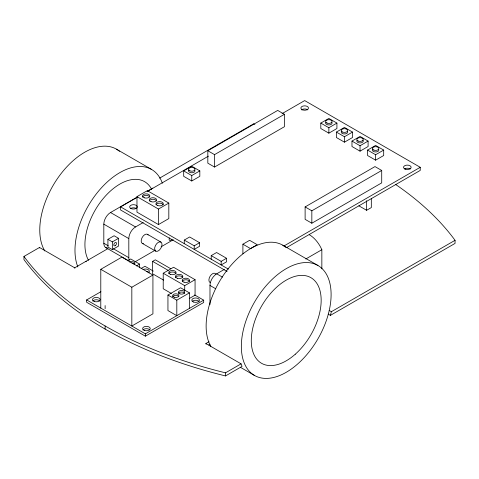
<?xml version="1.0" encoding="UTF-8"?>
<svg xmlns="http://www.w3.org/2000/svg" width="479" height="479" viewBox="0 0 479 479"><rect width="100%" height="100%" fill="white"/><g stroke="black" fill="none" stroke-linecap="round" stroke-linejoin="round"><path stroke-width="0.72" d="M395.654 184.487A380.081 219.436 0 0 1 455.05 240.308L331.378 311.709L330.396 315.38L328.193 314.11M209 341.713L205.862 343.521L241.069 363.848L242.051 366.387L225.519 375.931A380.081 219.436 0 0 1 23.95 259.558L23.95 256.451L39.5 247.475L74.706 267.803L74.88 268.288M159.597 178.14L253.481 123.935A380.081 219.436 0 0 1 254.876 124.277M207.826 150.759L277.706 110.415L284.424 114.295L284.424 126.707L214.544 167.051L207.826 163.171L207.826 150.759L214.544 154.639L284.424 114.295M136.97 196.629L147.316 190.66L168.818 203.072L168.818 218.586L158.471 224.561L136.97 212.149L136.97 196.629L158.471 209.048L168.818 203.072M107.452 248.038A9.502 5.485 -60 0 1 103.817 243.242L103.817 224.16A9.502 5.485 -60 0 1 110.535 212.52L137.431 196.995M147.035 191.45L152.801 188.121M227.1 271.479L120.576 209.976L120.576 206.874L137.371 197.174M147.706 191.211L208.425 156.154M282.065 113.637L304.674 100.584L420.239 167.303L420.239 170.41L286.526 247.607M183.691 170.895L191.756 166.243L199.821 170.895L199.821 176.326L191.756 180.984L183.691 176.326L183.691 170.895L191.756 175.553L199.821 170.895M107.919 239.326L114.098 235.758L118.535 238.32L118.535 246.074L112.349 249.643L107.919 247.086L107.919 239.326L112.349 241.889L118.535 238.32M129.282 260.259A9.502 5.485 -60 0 1 128.815 257.672L128.815 238.59A9.502 5.485 -60 0 1 135.533 226.95L143.215 222.513M320.798 123.085L328.863 118.427L336.923 123.085L336.923 128.516L328.863 133.168L320.798 128.516L320.798 123.085L328.863 127.737L336.923 123.085M74.706 267.803L107.931 248.619M336.39 132.084L344.449 127.426L352.514 132.084L352.514 137.515L344.449 142.167L336.39 137.515L336.39 132.084L344.449 136.737L352.514 132.084M100.788 269.312L121.888 257.127L152.927 275.054L152.927 313.841L131.827 326.025L131.827 287.232L100.788 269.312L100.788 308.105M127.558 260.792L130.713 258.971L139.581 264.091L139.581 267.785M155.382 250.092L135.533 261.552A9.502 5.485 -60 0 1 134.928 261.869M161.148 246.769L173.308 239.739M351.975 141.083L360.04 136.425L368.1 141.083L368.1 146.514L360.04 151.166L351.975 146.514L351.975 141.083L360.04 145.736L368.1 141.083M136.425 265.911L139.581 264.091M184.271 240.081L189.648 236.973L199.587 242.715L199.587 246.284L194.217 249.385L194.217 245.817L184.271 240.081L184.271 243.649M163.614 280.137L152.615 273.79L152.615 261.372L155.304 259.822L170.835 268.785M194.648 294.95L203.683 300.165L203.683 302.494L145.359 336.162L86.639 302.261L86.639 299.932L100.895 291.705M141.071 268.509L144.957 266.264L153.346 271.108M194.217 245.817L199.587 242.715M367.561 150.083L375.626 145.424L383.691 150.083L383.691 155.513L375.626 160.166L367.561 155.513L367.561 150.083L375.626 154.735L383.691 150.083M131.827 287.232L152.927 275.054M171.44 293.501L163.219 288.753L163.219 273.234L173.566 267.264L195.067 279.676L195.067 295.19L189.247 298.555M211.215 255.636L216.586 252.529L226.531 258.271L226.531 261.839L221.16 264.941L221.16 261.372L211.215 255.636L211.215 259.205M305.117 206.928L374.991 166.584L381.715 170.464L381.715 182.876L311.835 223.22L305.117 219.34L305.117 206.928L311.835 210.808L381.715 170.464M242.901 244.2L249.619 240.32L257.241 244.715L250.517 248.595L242.901 244.2L242.901 253.78M221.16 261.372L226.531 258.271M189.433 292.873L176.811 300.159L176.811 315.679L167.943 310.56L167.943 295.04L180.571 287.753L189.433 292.873L189.433 308.386M163.219 273.234L184.72 285.652L195.067 279.676M209.976 304.536L209.976 285.448A9.502 5.485 -60 0 1 216.694 273.814L224.382 269.378M283.939 245.996L420.239 167.303M86.639 299.932L145.359 333.839L203.683 300.165M358.891 205.832L366.615 210.287L371.321 207.575L371.321 198.737M305.788 258.989L321.846 249.721A21.19 12.232 60 0 0 309.35 234.746M208.784 344.94L210.071 344.191M23.95 256.451A380.081 219.436 0 0 0 225.519 372.83L241.069 363.848M330.396 315.38L455.05 243.41L455.05 240.308M116.391 149.137L151.598 169.458M282.754 245.182L317.96 265.51A63.473 36.649 -60 0 1 297.842 363.83A63.473 36.649 -60 0 1 242.871 332.097A63.473 36.649 -60 0 1 317.96 265.51M329.175 310.44L331.378 311.709M120.576 206.874L228.393 269.12M110.535 212.52L135.533 226.95M216.694 273.814L222.466 277.143M147.484 234.333L160.92 242.093A5.227 3.018 -60 0 1 159.268 250.188A5.227 3.018 -60 0 1 154.741 247.577A5.227 3.018 -60 0 1 160.92 242.093M142.257 243.386L155.693 251.146M103.817 224.16L128.815 238.59M209.976 285.448L215.748 288.777M152.615 261.372L168.147 270.342M103.817 243.242L108.302 245.835M113.433 248.793L128.815 257.672M105.787 247.595L128.905 260.941M167.943 295.04L176.811 300.159M240.404 367.315L254.487 375.446M86.226 261.738L85.992 261.283M206.09 344.167L205.862 343.521M39.673 247.96L39.5 247.475M375.626 154.735L375.626 160.166M366.615 200.719L366.615 210.287M360.04 145.736L360.04 151.166M344.449 136.737L344.449 142.167M328.863 127.737L328.863 133.168M321.846 249.721L321.846 268.809M311.835 210.808L311.835 223.22M253.481 123.935L253.481 124.516M225.519 372.83L225.519 375.931M214.544 154.639L214.544 167.051M191.756 175.553L191.756 180.984M184.72 285.652L184.72 290.825M158.471 209.048L158.471 224.561M145.359 333.839L145.359 336.162M112.349 241.889L112.349 249.643M105.123 305.56L105.123 308.662M105.123 325.965L105.123 329.067M143.508 243.613A5.227 3.018 -60 0 1 142.131 237.578A5.227 3.018 -60 0 1 148.155 235.003M171.865 239.213A2.377 1.371 -60 0 1 169.62 240.374A2.377 1.371 -60 0 1 169.5 237.847M210.574 282.7A5.227 3.018 -60 0 1 210.119 276.227A5.227 3.018 -60 0 1 215.879 274.108M175.548 277.575A3.676 2.126 0 0 1 179.146 275.886A3.676 2.126 0 0 1 182.744 277.575M168.824 273.695A3.676 2.126 0 0 1 172.428 272.006A3.676 2.126 0 0 1 176.027 273.695M182.265 281.454A3.676 2.126 0 0 1 185.864 279.766A3.676 2.126 0 0 1 189.462 281.454M129.671 262.127A3.149 1.82 0 0 1 133.922 262.235A3.149 1.82 0 0 1 134.114 264.689M132.018 263.264A3.149 1.82 0 0 1 134.779 264.701M172.703 296.806A3.149 1.82 0 0 1 175.787 295.363A3.149 1.82 0 0 1 178.877 296.806M178.547 293.304A3.149 1.82 0 0 1 181.547 292.04A3.149 1.82 0 0 1 184.547 293.304M142.946 330.019A3.802 2.191 0 0 1 146.251 328.696A3.802 2.191 0 0 1 149.759 329.821M92.824 301.081A3.802 2.191 0 0 1 96.315 299.758A3.802 2.191 0 0 1 99.8 301.081M146.275 271.407A3.802 2.191 0 0 1 149.119 272.886M143.059 269.545A3.802 2.191 0 0 1 148.298 269.749A3.802 2.191 0 0 1 148.185 272.779M192.133 301.62A3.802 2.191 0 0 1 195.618 300.297A3.802 2.191 0 0 1 199.108 301.62M378.655 149.43A3.233 1.868 0 0 1 375.279 151.939A3.233 1.868 0 0 1 372.907 149.077M362.872 140.191A3.233 1.868 0 0 1 360.154 142.946A3.233 1.868 0 0 1 357.1 140.305M347.479 131.432A3.233 1.868 0 0 1 344.102 133.94A3.233 1.868 0 0 1 341.731 131.072M331.696 122.187A3.233 1.868 0 0 1 328.977 124.947A3.233 1.868 0 0 1 325.924 122.307M194.696 170.123A3.233 1.868 0 0 1 191.642 172.763A3.233 1.868 0 0 1 188.918 170.003M149.292 200.97A3.676 2.126 0 0 1 152.891 199.282A3.676 2.126 0 0 1 156.489 200.97M156.01 204.844A3.676 2.126 0 0 1 159.615 203.162A3.676 2.126 0 0 1 163.213 204.844M142.574 197.091A3.676 2.126 0 0 1 145.987 195.402A3.676 2.126 0 0 1 149.676 196.881M130.557 208.569A3.802 2.191 0 0 1 136.395 208.569M404.42 169.003A3.802 2.191 0 0 1 410.258 169.003M301.542 109.895A3.802 2.191 0 0 1 307.805 109.895M210.808 346.395A63.473 36.649 -60 0 1 226.753 270.563A63.473 36.649 -60 0 1 285.861 247.368M77.867 266.965A63.473 36.649 -60 0 1 104.715 184.391A63.473 36.649 -60 0 1 162.357 183.212M44.786 250.924A63.473 36.649 -60 0 1 60.073 174.931A63.473 36.649 -60 0 1 119.499 151.322M88.513 260.337A49.409 28.524 -60 0 1 104.895 196.618A49.409 28.524 -60 0 1 151.645 189.325M115.493 245.452A1.898 1.096 -60 0 0 116.098 242.506A1.898 1.096 -60 0 0 113.846 244.5A1.898 1.096 -60 0 0 115.493 245.452M177.308 278.293A3.676 2.126 0 0 0 182.822 276.455A3.676 2.126 0 0 0 177.308 274.617A3.676 2.126 0 0 0 177.308 278.293M170.584 274.413A3.676 2.126 0 0 0 176.104 272.575A3.676 2.126 0 0 0 170.584 270.737A3.676 2.126 0 0 0 170.584 274.413M184.026 282.173A3.676 2.126 0 0 0 189.54 280.335A3.676 2.126 0 0 0 184.026 278.497A3.676 2.126 0 0 0 184.026 282.173M174.212 297.208A3.149 1.82 0 0 0 178.942 295.633A3.149 1.82 0 0 0 174.212 294.052A3.149 1.82 0 0 0 174.212 297.208M179.972 293.884A3.149 1.82 0 0 0 184.696 292.304A3.149 1.82 0 0 0 179.972 290.729A3.149 1.82 0 0 0 179.972 293.884M144.538 330.462A3.802 2.191 0 0 0 150.238 328.558A3.802 2.191 0 0 0 144.538 326.66A3.802 2.191 0 0 0 144.538 330.462M94.411 301.525A3.802 2.191 0 0 0 100.111 299.62A3.802 2.191 0 0 0 94.411 297.722A3.802 2.191 0 0 0 94.411 301.525M193.72 302.063A3.802 2.191 0 0 0 199.42 300.165A3.802 2.191 0 0 0 193.72 298.267A3.802 2.191 0 0 0 193.72 302.063M373.818 150.077A3.233 1.868 0 0 0 378.847 148.664A3.233 1.868 0 0 0 374.213 146.855A3.233 1.868 0 0 0 373.818 150.077M358.226 141.077A3.233 1.868 0 0 0 363.262 139.664A3.233 1.868 0 0 0 358.627 137.85A3.233 1.868 0 0 0 358.226 141.077M342.641 132.078A3.233 1.868 0 0 0 347.67 130.665A3.233 1.868 0 0 0 343.036 128.851A3.233 1.868 0 0 0 342.641 132.078M327.049 123.079A3.233 1.868 0 0 0 332.085 121.666A3.233 1.868 0 0 0 327.45 119.852A3.233 1.868 0 0 0 327.049 123.079M189.941 170.889A3.233 1.868 0 0 0 194.977 169.476A3.233 1.868 0 0 0 190.343 167.668A3.233 1.868 0 0 0 189.941 170.889M151.053 201.689A3.676 2.126 0 0 0 156.573 199.851A3.676 2.126 0 0 0 151.053 198.013A3.676 2.126 0 0 0 151.053 201.689M157.771 205.569A3.676 2.126 0 0 0 163.291 203.731A3.676 2.126 0 0 0 157.771 201.893A3.676 2.126 0 0 0 157.771 205.569M144.335 197.809A3.676 2.126 0 0 0 149.849 195.971A3.676 2.126 0 0 0 144.335 194.133A3.676 2.126 0 0 0 144.335 197.809M131.246 208.652A3.802 2.191 0 0 0 137.257 207.102A3.802 2.191 0 0 0 131.923 204.868A3.802 2.191 0 0 0 131.246 208.652M405.438 169.207A3.802 2.191 0 0 0 411.138 167.303A3.802 2.191 0 0 0 405.438 165.405A3.802 2.191 0 0 0 405.438 169.207M302.776 109.93A3.802 2.191 0 0 0 308.476 108.032A3.802 2.191 0 0 0 302.776 106.134A3.802 2.191 0 0 0 302.776 109.93M295.268 354.226A49.409 28.524 -60 0 0 310.931 277.688A49.409 28.524 -60 0 0 252.475 329.522A49.409 28.524 -60 0 0 295.268 354.226"/></g></svg>
